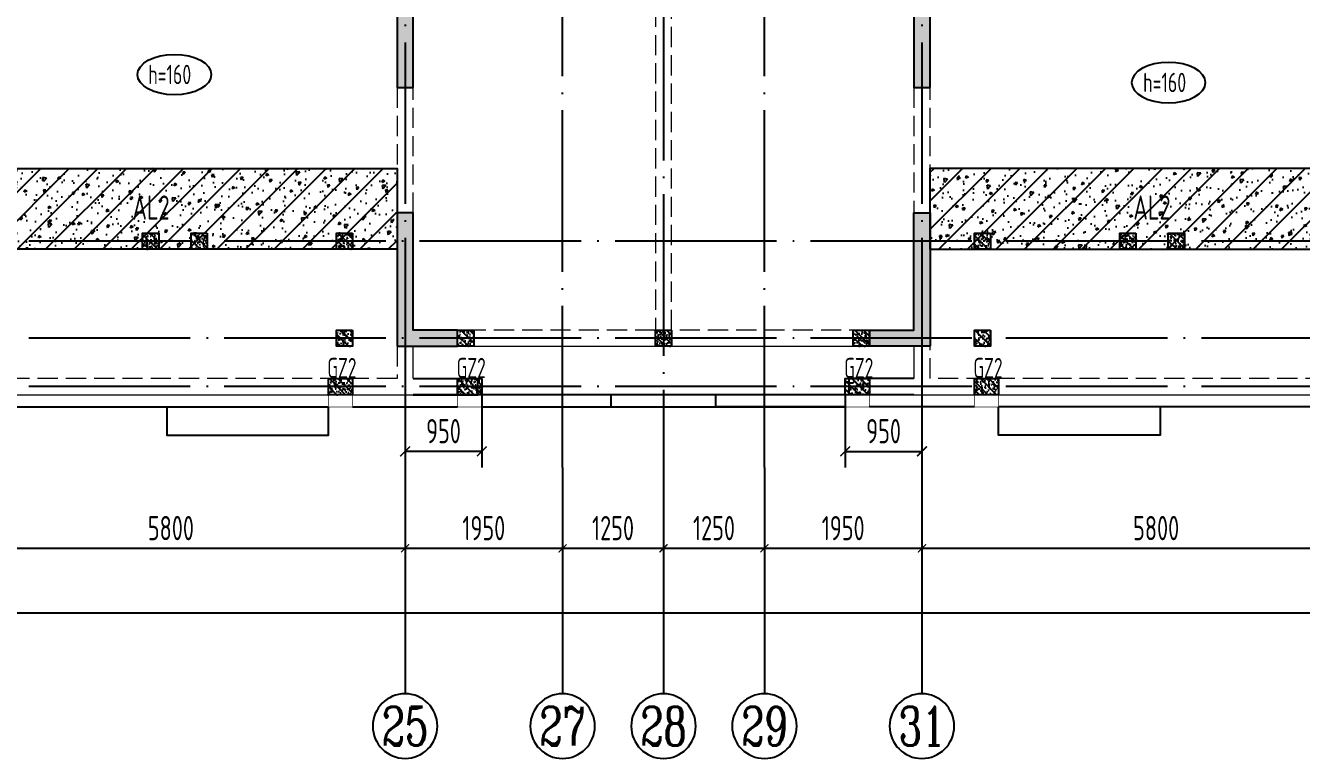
# Model space of a CAD drawing. Extents: x -668857 to 154266, y -275694 to 291306.
# Drawn here: x -196984 to -181184, y 121691 to 130759 of the extents above; entities that cross this region are included whole.
import ezdxf
from ezdxf.enums import TextEntityAlignment as Align

# ---------------------------------------------------------------- set-up
doc = ezdxf.new("R2010")
doc.units = 0
doc.header["$LTSCALE"] = 1000
for name, pattern in [('DASH', [0.35, 0.25, -0.1]), ('DASHED', [0.75, 0.5, -0.25]), ('DOTE', [2.42, 2, -0.2, 0.02, -0.2])]:
    doc.linetypes.add(name, pattern=pattern)
doc.layers.get('0').update_dxf_attribs({"linetype": 'CONTINUOUS'})
doc.layers.get('DEFPOINTS').update_dxf_attribs({"linetype": 'CONTINUOUS'})
for name, color, linetype in [('A-AXIS', 1, 'CONTINUOUS'), ('A-DOTE', 10, 'DOTE'), ('AXIS_NUM', 7, 'CONTINUOUS'), ('BEAM', 4, 'DASHED'), ('BEAM_CON', 4, 'CONTINUOUS'), ('ROOF', 183, 'CONTINUOUS'), ('S-B板标注', 3, 'CONTINUOUS'), ('S-B板边线', 2, 'CONTINUOUS'), ('S-L主梁线', 4, 'DASH'), ('S-Q墙填充', 252, 'CONTINUOUS'), ('S-Q墙实线', 6, 'CONTINUOUS'), ('S-Q墙标注', 3, 'CONTINUOUS'), ('S-Y一般标注', 3, 'CONTINUOUS'), ('S-构造柱', 212, 'CONTINUOUS'), ('S-构造柱编号', 130, 'CONTINUOUS'), ('TEXT', 2, 'CONTINUOUS'), ('看线', 251, 'CONTINUOUS'), ('配箍校核', 34, 'CONTINUOUS')]:
    doc.layers.add(name, color=color, linetype=linetype)
doc.styles.add('TSSD_Axis', font='complex.shx', dxfattribs={"width": 0.7, "bigfont": 'hztxt.shx'})
doc.styles.add('TSSD_DIMENSION', font='Tssdeng.shx', dxfattribs={"width": 0.7, "bigfont": 'tssdchn.shx'})
doc.styles.add('TSSD_REIN', font='tssdeng.shx', dxfattribs={"width": 0.7, "height": 300, "bigfont": 'tssdchn.shx'})
doc.styles.add('结构文字', font='zstxt.shx', dxfattribs={"width": 0.7, "bigfont": 'zshz.shx'})
doc.dimstyles.new('STRUCK', dxfattribs={"dimtxt": 400, "dimasz": 121, "dimexe": 200, "dimexo": 150, "dimgap": 115, "dimtad": 1, "dimdec": 0, "dimdsep": 46, "dimtxsty": '结构文字', "dimblk": 'ARCHTICK', "dimcen": 400, "dimclrd": 3, "dimclre": 3, "dimclrt": 7, "dimadec": 0, "dimazin": 0, "dimtfac": 1, "dimtdec": 0, "dimtix": 1, "dimtmove": 2, "dimatfit": 3, "dimldrblk": '_DIMX', "dimfxl": 0, "dimtolj": 1, "dimtzin": 0, "dimarcsym": 0})
doc.dimstyles.new('TSSD_100_100', dxfattribs={"dimtxt": 300, "dimasz": 100, "dimexe": 100, "dimexo": 250, "dimgap": 100, "dimtad": 1, "dimdec": 0, "dimzin": 0, "dimdsep": 46, "dimtxsty": 'TSSD_DIMENSION', "dimblk": 'ARCHTICK', "dimcen": 0, "dimdle": 100, "dimclrt": 7, "dimadec": 0, "dimazin": 0, "dimtfac": 1, "dimtdec": 0, "dimtix": 1, "dimtmove": 2, "dimatfit": 3, "dimldrblk": 'ARCHTICK', "dimfxl": 0, "dimtolj": 1, "dimtzin": 0, "dimarcsym": 0})

# ---------------------------------------------------------------- blocks, each defined once
blk = doc.blocks.new('_ArchTick')
at = {"color": 0, "linetype": 'ByBlock', "const_width": 0.15}
blk.add_lwpolyline([(-0.5, -0.5), (0.5, 0.5)], dxfattribs=at)
blk = doc.blocks.new('*D123')
at = {"layer": 'DEFPOINTS', "color": 0}
for p in [(33100, 3600), (38900, 3600), (38900, 2600)]:
    blk.add_point(p, dxfattribs=at)
at = {"layer": 'S-Y一般标注', "color": 0, "lineweight": -2}
for p, q in [((33100, 3350), (33100, 2500)), ((38900, 3350), (38900, 2500)), ((33000, 2600), (39000, 2600))]:
    blk.add_line(p, q, dxfattribs=at)
at = {"layer": 'S-Y一般标注', "color": 0, "lineweight": -2, "xscale": 100, "yscale": 100, "zscale": 100, "rotation": 180}
blk.add_blockref('_ArchTick', (33100, 2600), dxfattribs=at)
at = {"layer": 'S-Y一般标注', "color": 0, "lineweight": -2, "xscale": 100, "yscale": 100, "zscale": 100}
blk.add_blockref('_ArchTick', (38900, 2600), dxfattribs=at)
at = {"layer": 'S-Y一般标注', "color": 7, "insert": (36000, 2850), "char_height": 300, "attachment_point": 5, "style": 'TSSD_DIMENSION'}
blk.add_mtext('\\A1;5800', dxfattribs=at)
blk = doc.blocks.new('ts_axno')
at = {"color": 0, "linetype": 'ByBlock', "lineweight": -2}
blk.add_circle((0, 0), 0.5, dxfattribs=at)
at = {"color": 0, "linetype": 'ByBlock', "lineweight": -2, "style": 'TSSD_Axis', "width": 0.7}
blk.add_attdef('A', text='', height=0.6, dxfattribs=at).set_placement((0, 0), align=Align.MIDDLE_CENTER)
blk = doc.blocks.new('*D124')
at = {"layer": 'DEFPOINTS', "color": 0}
for p in [(43350, 3600), (45300, 3600), (45300, 2600)]:
    blk.add_point(p, dxfattribs=at)
at = {"layer": 'S-Y一般标注', "color": 0, "lineweight": -2}
for p, q in [((43350, 3350), (43350, 2500)), ((45300, 3350), (45300, 2500)), ((43250, 2600), (45400, 2600))]:
    blk.add_line(p, q, dxfattribs=at)
at = {"layer": 'S-Y一般标注', "color": 0, "lineweight": -2, "xscale": 100, "yscale": 100, "zscale": 100, "rotation": 180}
blk.add_blockref('_ArchTick', (43350, 2600), dxfattribs=at)
at = {"layer": 'S-Y一般标注', "color": 0, "lineweight": -2, "xscale": 100, "yscale": 100, "zscale": 100}
blk.add_blockref('_ArchTick', (45300, 2600), dxfattribs=at)
at = {"layer": 'S-Y一般标注', "color": 7, "insert": (44325, 2850), "char_height": 300, "attachment_point": 5, "style": 'TSSD_DIMENSION'}
blk.add_mtext('\\A1;1950', dxfattribs=at)
blk = doc.blocks.new('*D125')
at = {"layer": 'DEFPOINTS', "color": 0}
for p in [(45300, 3600), (51100, 3600), (51100, 2600)]:
    blk.add_point(p, dxfattribs=at)
at = {"layer": 'S-Y一般标注', "color": 0, "lineweight": -2}
for p, q in [((45300, 3350), (45300, 2500)), ((51100, 3350), (51100, 2500)), ((45200, 2600), (51200, 2600))]:
    blk.add_line(p, q, dxfattribs=at)
at = {"layer": 'S-Y一般标注', "color": 0, "lineweight": -2, "xscale": 100, "yscale": 100, "zscale": 100, "rotation": 180}
blk.add_blockref('_ArchTick', (45300, 2600), dxfattribs=at)
at = {"layer": 'S-Y一般标注', "color": 0, "lineweight": -2, "xscale": 100, "yscale": 100, "zscale": 100}
blk.add_blockref('_ArchTick', (51100, 2600), dxfattribs=at)
at = {"layer": 'S-Y一般标注', "color": 7, "insert": (48200, 2850), "char_height": 300, "attachment_point": 5, "style": 'TSSD_DIMENSION'}
blk.add_mtext('\\A1;5800', dxfattribs=at)
blk = doc.blocks.new('*D128')
at = {"layer": 'DEFPOINTS', "color": 0}
for p in [(4600, 3600), (54600, 3600), (54600, 1800)]:
    blk.add_point(p, dxfattribs=at)
at = {"layer": 'S-Y一般标注', "color": 0, "lineweight": -2}
for p, q in [((4600, 3350), (4600, 1700)), ((54600, 3350), (54600, 1700)), ((4500, 1800), (54700, 1800))]:
    blk.add_line(p, q, dxfattribs=at)
at = {"layer": 'S-Y一般标注', "color": 0, "lineweight": -2, "xscale": 100, "yscale": 100, "zscale": 100, "rotation": 180}
blk.add_blockref('_ArchTick', (4600, 1800), dxfattribs=at)
at = {"layer": 'S-Y一般标注', "color": 0, "lineweight": -2, "xscale": 100, "yscale": 100, "zscale": 100}
blk.add_blockref('_ArchTick', (54600, 1800), dxfattribs=at)
at = {"layer": 'S-Y一般标注', "color": 7, "insert": (29600, 2050), "char_height": 300, "attachment_point": 5, "style": 'TSSD_DIMENSION'}
blk.add_mtext('\\A1;50000', dxfattribs=at)
blk = doc.blocks.new('*D132')
at = {"layer": 'DEFPOINTS', "color": 0}
for p in [(38900, 3600), (40850, 3600), (40850, 2600)]:
    blk.add_point(p, dxfattribs=at)
at = {"layer": 'S-Y一般标注', "color": 0, "lineweight": -2}
for p, q in [((38900, 3350), (38900, 2500)), ((40850, 3350), (40850, 2500)), ((38800, 2600), (40950, 2600))]:
    blk.add_line(p, q, dxfattribs=at)
at = {"layer": 'S-Y一般标注', "color": 0, "lineweight": -2, "xscale": 100, "yscale": 100, "zscale": 100, "rotation": 180}
blk.add_blockref('_ArchTick', (38900, 2600), dxfattribs=at)
at = {"layer": 'S-Y一般标注', "color": 0, "lineweight": -2, "xscale": 100, "yscale": 100, "zscale": 100}
blk.add_blockref('_ArchTick', (40850, 2600), dxfattribs=at)
at = {"layer": 'S-Y一般标注', "color": 7, "insert": (39875, 2850), "char_height": 300, "attachment_point": 5, "style": 'TSSD_DIMENSION'}
blk.add_mtext('\\A1;1950', dxfattribs=at)
blk = doc.blocks.new('*D149')
at = {"layer": 'DEFPOINTS', "color": 0}
for p in [(40850, 3600), (42100, 3600), (42100, 2600)]:
    blk.add_point(p, dxfattribs=at)
at = {"layer": 'S-Y一般标注', "color": 0, "lineweight": -2}
for p, q in [((40850, 3350), (40850, 2500)), ((42100, 3350), (42100, 2500)), ((40750, 2600), (42200, 2600))]:
    blk.add_line(p, q, dxfattribs=at)
at = {"layer": 'S-Y一般标注', "color": 0, "lineweight": -2, "xscale": 100, "yscale": 100, "zscale": 100, "rotation": 180}
blk.add_blockref('_ArchTick', (40850, 2600), dxfattribs=at)
at = {"layer": 'S-Y一般标注', "color": 0, "lineweight": -2, "xscale": 100, "yscale": 100, "zscale": 100}
blk.add_blockref('_ArchTick', (42100, 2600), dxfattribs=at)
at = {"layer": 'S-Y一般标注', "color": 7, "insert": (41475, 2850), "char_height": 300, "attachment_point": 5, "style": 'TSSD_DIMENSION'}
blk.add_mtext('\\A1;1250', dxfattribs=at)
blk = doc.blocks.new('*D150')
at = {"layer": 'DEFPOINTS', "color": 0}
for p in [(42100, 3600), (43350, 3600), (43350, 2600)]:
    blk.add_point(p, dxfattribs=at)
at = {"layer": 'S-Y一般标注', "color": 0, "lineweight": -2}
for p, q in [((42100, 3350), (42100, 2500)), ((43350, 3350), (43350, 2500)), ((42000, 2600), (43450, 2600))]:
    blk.add_line(p, q, dxfattribs=at)
at = {"layer": 'S-Y一般标注', "color": 0, "lineweight": -2, "xscale": 100, "yscale": 100, "zscale": 100, "rotation": 180}
blk.add_blockref('_ArchTick', (42100, 2600), dxfattribs=at)
at = {"layer": 'S-Y一般标注', "color": 0, "lineweight": -2, "xscale": 100, "yscale": 100, "zscale": 100}
blk.add_blockref('_ArchTick', (43350, 2600), dxfattribs=at)
at = {"layer": 'S-Y一般标注', "color": 7, "insert": (42725, 2850), "char_height": 300, "attachment_point": 5, "style": 'TSSD_DIMENSION'}
blk.add_mtext('\\A1;1250', dxfattribs=at)
blk = doc.blocks.new('20210729.03492876')
at = {"color": 30, "const_width": 8}
for points in [[(33650, 500), (33650, 350), (33950, 350), (33950, 500)], [(35250, 500), (35250, 350), (35550, 350), (35550, 500)], [(40350, 500), (40350, 350), (40050, 350), (40050, 500)], [(41950, 500), (41950, 350), (41650, 350), (41650, 500)]]:
    blk.add_lwpolyline(points, dxfattribs=at)
at = {"layer": '看线', "color": 202, "ltscale": 0.5}
for points in [[(35550, 500), (35550, 350), (37150, 350), (37150, 500)], [(40050, 500), (40050, 350), (38450, 350), (38450, 500)], [(29000, 350), (33650, 350)], [(31650, 350), (31650, 0), (33650, 0), (33650, 350)], [(33950, 350), (35250, 350)], [(35550, 350), (40050, 350)], [(41650, 350), (40350, 350)], [(43950, 350), (43950, 0), (41950, 0), (41950, 350)], [(46600, 350), (41950, 350)]]:
    blk.add_lwpolyline(points, dxfattribs=at)
blk = doc.blocks.new('20210729.04150611')
at = {"layer": 'S-B板边线'}
blk.add_lwpolyline([(9045, -31892), (9045, -31892), (2845, -31892)], dxfattribs=at)
blk = doc.blocks.new('20210807.15313138')
at = {"layer": 'S-Q墙填充'}
h = blk.add_hatch(color=252, dxfattribs=at)
h.dxf.hatch_style = 1
h.paths.add_polyline_path([(95416, 60640), (95416, 61840), (95216, 61840), (95216, 60640)])
h = blk.add_hatch(color=252, dxfattribs=at)
h.dxf.hatch_style = 1
h.paths.add_polyline_path([(101816, 60640), (101816, 61840), (101616, 61840), (101616, 60640)])
h = blk.add_hatch(color=252, dxfattribs=at)
h.dxf.hatch_style = 1
h.paths.add_polyline_path([(95216, 57440), (95966, 57440), (95966, 57640), (95416, 57640), (95416, 59090), (95216, 59090)])
h = blk.add_hatch(color=252, dxfattribs=at)
h.dxf.hatch_style = 1
h.paths.add_polyline_path([(101816, 57440), (101066, 57440), (101066, 57640), (101616, 57640), (101616, 58740), (101616, 59090), (101816, 59090), (101816, 58740)])
at = {"layer": 'BEAM_CON'}
for p, q in [((95416, 57040), (96216, 57040)), ((96216, 56840), (96216, 57040)), ((101616, 57040), (100816, 57040)), ((100816, 56840), (100816, 57040)), ((95416, 56840), (96216, 56840)), ((101616, 56840), (100816, 56840))]:
    blk.add_line(p, q, dxfattribs=at)
at = {"layer": 'S-L主梁线', "linetype": 'DASH', "lineweight": 18}
for p, q in [((98416, 61640), (98416, 57640)), ((98616, 57640), (98616, 61640)), ((95216, 60640), (95216, 59090)), ((95416, 59090), (95416, 60640)), ((101616, 60640), (101616, 59090)), ((101816, 59090), (101816, 60640)), ((98416, 57640), (95966, 57640)), ((101066, 57640), (98616, 57640)), ((95216, 57440), (95216, 57040)), ((101816, 57040), (101816, 57440)), ((95216, 57040), (89616, 57040)), ((107416, 57040), (101816, 57040))]:
    blk.add_line(p, q, dxfattribs=at)
at = {"layer": 'S-L主梁线', "linetype": 'ByBlock', "lineweight": 18}
for p, q in [((95416, 57040), (95416, 57440)), ((95966, 57440), (98516, 57440)), ((98516, 57440), (101066, 57440)), ((101616, 57440), (101616, 57040)), ((89416, 56840), (95416, 56840)), ((101616, 56840), (107616, 56840))]:
    blk.add_line(p, q, dxfattribs=at)
at = {"layer": 'S-Q墙实线'}
for points in [[(95416, 60640), (95416, 61840), (95216, 61840), (95216, 60640)], [(101816, 60640), (101816, 61840), (101616, 61840), (101616, 60640)], [(95216, 57440), (95966, 57440), (95966, 57640), (95416, 57640), (95416, 59090), (95216, 59090)], [(101816, 57440), (101066, 57440), (101066, 57640), (101616, 57640), (101616, 58740), (101616, 59090), (101816, 59090), (101816, 58740)]]:
    blk.add_lwpolyline(points, close=True, dxfattribs=at)
blk = doc.blocks.new('20210730.02141516')
at = {"layer": 'S-构造柱'}
h = blk.add_hatch(dxfattribs=at)
h.set_pattern_fill('ARMORED', color=256, scale=15, angle=-90, style=0)
h.set_pattern_definition([(320, (-154189.41, 3278673.45), (-9.4128202, -107.5890274), [11.25, -123.75]), (265, (-154189.41, 3278673.45), (112.82882, 20.8127), [9, -99]), (10.4514, (-154190.19, 3278664.49), (103.4159313, -86.7764073), [9.5610285, -105.1713168]), (316.1842, (-154159.41, 3278673.45), (-24.827852, -160.0861573), [16.875, -185.625]), (6.6356, (-154161.48, 3278660.11), (146.117681, -140.199406), [14.341543, -157.75695]), (261.1842, (-154159.41, 3278673.45), (146.11779, -140.199292), [13.5, -148.5]), (291, (-154166.91, 3278658.45), (-60.3928336, -89.5360578), [11.25, -123.75]), (236, (-154166.91, 3278658.45), (108.7725068, -36.4972998), [9, -99]), (341.4514, (-154171.94, 3278650.99), (48.3795745, -126.0333943), [9.5610285, -105.1713168]), (307.5, (-154189.41, 3278673.454), (49.93407807, -1.8239783), [0, -97.8, 0, -100.5, 0, -99.375]), (277.5, (-154189.41, 3278673.454), (59.1617568, -39.4604306), [0, -57.3, 0, -95.55, 0, -37.875]), (237.5, (-154189.41, 3278706.904), (-3.38323076, -80.07336543), [0, -37.5, 0, -117, 0, -155.25]), (227.5, (-154189.41, 3278721.904), (15.0157473, -87.4779254), [0, -48.75, 0, -77.7, 0, -110.25]), (315, (-154189.41, 3278673.454), (53.0330086, 53.0330086), [])])
h.paths.add_polyline_path([(200, 200), (200, 0), (0, 0), (0, 200)])
blk.add_lwpolyline([(200, 200), (200, 0), (0, 0), (0, 200)], close=True, dxfattribs=at)
blk = doc.blocks.new('20210809.18224761')
at = {"layer": 'S-构造柱'}
h = blk.add_hatch(dxfattribs=at)
h.set_pattern_fill('ARMORED', color=256, scale=15, angle=-90, style=0)
h.set_pattern_definition([(320, (-154189.41, 3278673.45), (-9.4128202, -107.5890274), [11.25, -123.75]), (265, (-154189.41, 3278673.45), (112.82882, 20.8127), [9, -99]), (10.4514, (-154190.19, 3278664.49), (103.4159313, -86.7764073), [9.5610285, -105.1713168]), (316.1842, (-154159.41, 3278673.45), (-24.827852, -160.0861573), [16.875, -185.625]), (6.6356, (-154161.48, 3278660.11), (146.117681, -140.199406), [14.341543, -157.75695]), (261.1842, (-154159.41, 3278673.45), (146.11779, -140.199292), [13.5, -148.5]), (291, (-154166.91, 3278658.45), (-60.3928336, -89.5360578), [11.25, -123.75]), (236, (-154166.91, 3278658.45), (108.7725068, -36.4972998), [9, -99]), (341.4514, (-154171.94, 3278650.99), (48.3795745, -126.0333943), [9.5610285, -105.1713168]), (307.5, (-154189.41, 3278673.454), (49.93407807, -1.8239783), [0, -97.8, 0, -100.5, 0, -99.375]), (277.5, (-154189.41, 3278673.454), (59.1617568, -39.4604306), [0, -57.3, 0, -95.55, 0, -37.875]), (237.5, (-154189.41, 3278706.904), (-3.38323076, -80.07336543), [0, -37.5, 0, -117, 0, -155.25]), (227.5, (-154189.41, 3278721.904), (15.0157473, -87.4779254), [0, -48.75, 0, -77.7, 0, -110.25]), (315, (-154189.41, 3278673.454), (53.0330086, 53.0330086), [])])
h.paths.add_polyline_path([(300, 200), (300, 0), (0, 0), (0, 200)])
blk.add_lwpolyline([(300, 200), (300, 0), (0, 0), (0, 200)], close=True, dxfattribs=at)
blk = doc.blocks.new('20210809.18235135')
at = {"layer": '配箍校核'}
blk.add_blockref('20210809.18224761', (12, 0), dxfattribs=at)
at = {"layer": 'S-构造柱编号', "color": 2, "linetype": 'ByBlock', "style": 'TSSD_REIN', "width": 0.65}
blk.add_text('GZ2', height=250, dxfattribs=at).set_placement((0, 206, 0))
blk = doc.blocks.new('20210809.18285270')
at = {"layer": 'ROOF'}
for p in [(31150, 1800), (31750, 1800), (33550, 1800), (41450, 1800), (43250, 1800), (43850, 1800), (35050, 600), (39950, 600)]:
    blk.add_blockref('20210730.02141516', p, dxfattribs=at)
at = {"layer": 'ROOF', "rotation": 359.9999999538236}
for p in [(33550, 600), (37500, 600), (41450, 600)]:
    blk.add_blockref('20210730.02141516', p, dxfattribs=at)
at = {"layer": '配箍校核'}
for p in [(33438, 0), (35039, 0), (39838, 0), (41438, 0)]:
    blk.add_blockref('20210809.18235135', p, dxfattribs=at)
blk = doc.blocks.new('*D960')
at = {"layer": 'DEFPOINTS', "color": 0}
for p in [(-186834, 126291), (-185884, 126291), (-185884, 125491)]:
    blk.add_point(p, dxfattribs=at)
at = {"layer": 'S-Q墙标注', "color": 3, "lineweight": -2}
for p, q in [((-186834, 126141), (-186834, 125291)), ((-185884, 126141), (-185884, 125291)), ((-186834, 125491), (-185884, 125491))]:
    blk.add_line(p, q, dxfattribs=at)
at = {"layer": 'S-Q墙标注', "color": 3, "lineweight": -2, "xscale": 121, "yscale": 121, "zscale": 121, "rotation": 180}
blk.add_blockref('_ArchTick', (-186834, 125491), dxfattribs=at)
at = {"layer": 'S-Q墙标注', "color": 3, "lineweight": -2, "xscale": 121, "yscale": 121, "zscale": 121}
blk.add_blockref('_ArchTick', (-185884, 125491), dxfattribs=at)
at = {"layer": 'S-Q墙标注', "color": 7, "insert": (-186359, 125741), "char_height": 300, "attachment_point": 5, "style": 'TSSD_REIN'}
blk.add_mtext('\\A1;950', dxfattribs=at)
blk = doc.blocks.new('_DIMX')
blk.add_line((-150, 0), (150, 0))
at = {"const_width": 50}
blk.add_lwpolyline([(-70, -70), (70, 70)], dxfattribs=at)
blk = doc.blocks.new('*D970')
at = {"layer": 'DEFPOINTS', "color": 0}
for p in [(-192284, 126291), (-191334, 126291), (-192284, 125491)]:
    blk.add_point(p, dxfattribs=at)
at = {"layer": 'S-Q墙标注', "color": 3, "lineweight": -2}
for p, q in [((-192284, 126141), (-192284, 125291)), ((-191334, 126141), (-191334, 125291)), ((-191334, 125491), (-192284, 125491))]:
    blk.add_line(p, q, dxfattribs=at)
at = {"layer": 'S-Q墙标注', "color": 3, "lineweight": -2, "xscale": 121, "yscale": 121, "zscale": 121, "rotation": 180}
blk.add_blockref('_ArchTick', (-192284, 125491), dxfattribs=at)
at = {"layer": 'S-Q墙标注', "color": 3, "lineweight": -2, "xscale": 121, "yscale": 121, "zscale": 121}
blk.add_blockref('_ArchTick', (-191334, 125491), dxfattribs=at)
at = {"layer": 'S-Q墙标注', "color": 7, "insert": (-191809, 125741), "char_height": 300, "attachment_point": 5, "style": 'TSSD_REIN'}
blk.add_mtext('\\A1;950', dxfattribs=at)
blk = doc.blocks.new('20210726.16350016')
at = {"layer": 'A-AXIS'}
for p, q in [((38900, 3600.1), (38900, 800.1)), ((40850, 3600), (40850, 800)), ((42100, 3600), (42100, 800)), ((43350, 3600), (43350, 800)), ((45300, 3600), (45300, 800))]:
    blk.add_line(p, q, dxfattribs=at)
at = {"layer": 'A-DOTE'}
for p, q in [((38900.2, 13700), (38900, 3600)), ((45299.8, 13700), (45300, 3600)), ((40850, 3600), (40850, 11500)), ((43350, 3600), (43350, 11500)), ((42100, 9400), (42100, 3600)), ((55600, 6400), (3600, 6400)), ((55600, 5200), (3600, 5200)), ((55600, 4600), (3600, 4600))]:
    blk.add_line(p, q, dxfattribs=at)
at = {"layer": 'A-AXIS'}
ref = blk.add_blockref('ts_axno', (38900, 400.1), dxfattribs=dict(at, xscale=-800, yscale=800, zscale=800, rotation=180))
ref.add_attrib('17', '25', dxfattribs={"layer": 'AXIS_NUM', "height": 480, "style": 'TSSD_Axis', "width": 0.7}).set_placement((38900, 400.1), align=Align.MIDDLE_CENTER)
ref = blk.add_blockref('ts_axno', (40850, 400), dxfattribs=dict(at, xscale=-800, yscale=800, zscale=800, rotation=180))
ref.add_attrib('19', '27', dxfattribs={"layer": 'AXIS_NUM', "height": 480, "style": 'TSSD_Axis', "width": 0.7}).set_placement((40850, 400), align=Align.MIDDLE_CENTER)
ref = blk.add_blockref('ts_axno', (42100, 400), dxfattribs=dict(at, xscale=-800, yscale=800, zscale=800, rotation=180))
ref.add_attrib('19', '28', dxfattribs={"layer": 'AXIS_NUM', "height": 480, "style": 'TSSD_Axis', "width": 0.7}).set_placement((42100, 400), align=Align.MIDDLE_CENTER)
ref = blk.add_blockref('ts_axno', (43350, 400), dxfattribs=dict(at, xscale=-800, yscale=800, zscale=800, rotation=180))
ref.add_attrib('19', '29', dxfattribs={"layer": 'AXIS_NUM', "height": 480, "style": 'TSSD_Axis', "width": 0.7}).set_placement((43350, 400), align=Align.MIDDLE_CENTER)
ref = blk.add_blockref('ts_axno', (45300, 400), dxfattribs=dict(at, xscale=-800, yscale=800, zscale=800, rotation=180))
ref.add_attrib('19', '31', dxfattribs={"layer": 'AXIS_NUM', "height": 480, "style": 'TSSD_Axis', "width": 0.7}).set_placement((45300, 400), align=Align.MIDDLE_CENTER)
at = {"layer": 'S-Y一般标注'}
for base, p1, p2, picture, middle in [((54600, 1800), (4600, 3600), (54600, 3600), '*D128', (29600, 2050)), ((38900, 2600.1), (33100, 3600), (38900, 3600.1), '*D123', (36000, 2850.1)), ((40850, 2600.1), (38900, 3600.1), (40850, 3600.1), '*D132', (39875, 2850.1)), ((42100, 2600.1), (40850, 3600.1), (42100, 3600.1), '*D149', (41475, 2850.1)), ((43350, 2600.1), (42100, 3600.1), (43350, 3600.1), '*D150', (42725, 2850.1)), ((45300, 2600.1), (43350, 3600.1), (45300, 3600.1), '*D124', (44325, 2850.1)), ((51100, 2600), (45300, 3600), (51100, 3600), '*D125', (48200, 2850))]:
    dim = blk.add_linear_dim(base=base, p1=p1, p2=p2, dimstyle='TSSD_100_100', dxfattribs=at)
    dim.commit()
    dim.dimension.update_dxf_attribs({"geometry": picture, "text_midpoint": middle})

msp = doc.modelspace()

# ---------------------------------------------------------------- hatches: boundary and pattern name
at = {"layer": 'BEAM', "linetype": 'ByBlock'}
h = msp.add_hatch(dxfattribs=at)
h.set_pattern_fill('ARMORED', color=252, scale=50, angle=180, style=0)
h.set_pattern_definition([(230, (-415655.55, 2042412.73), (-358.63009, 31.376067), [37.5, -412.5]), (175, (-415655.55, 2042412.73), (69.37567, -376.09607), [30, -330]), (280.4514, (-415685.43, 2042415.35), (-289.25469, -344.71977), [31.870095, -350.571056]), (226.1842, (-415655.55, 2042312.73), (-533.62052, 82.75951), [56.25, -618.75]), (276.6356, (-415700, 2042319.63), (-467.33135, -487.05894), [47.80514, -525.8565]), (171.1842, (-415655.55, 2042312.73), (-467.33097, -487.0593), [45, -495]), (201, (-415705.55, 2042337.73), (-298.453526, 201.309445), [37.5, -412.5]), (146, (-415705.55, 2042337.73), (-121.657666, -362.57502), [30, -330]), (251.4514, (-415730.4, 2042354.5), (-420.111314, -161.26525), [31.870095, -350.571056]), (217.5, (-415655.55, 2042412.73), (-6.079928, -166.446927), [0, -326, 0, -335, 0, -331.25]), (187.5, (-415655.55, 2042412.73), (-131.534769, -197.205856), [0, -191, 0, -318.5, 0, -126.25]), (147.5, (-415544.05, 2042412.73), (-266.911218, 11.277436), [0, -125, 0, -390, 0, -517.5]), (137.5, (-415494.05, 2042412.73), (-291.593085, -50.05249), [0, -162.5, 0, -259, 0, -367.5]), (225, (-415655.55, 2042412.73), (176.776695, -176.776695), [])])
h.paths.add_polyline_path([(-192384.41, 127991.43), (-197984.41, 127991.43), (-197984.41, 128991.43), (-192384.41, 128991.43)])
h = msp.add_hatch(dxfattribs=at)
h.set_pattern_fill('ARMORED', color=252, scale=50, angle=180, style=0)
h.set_pattern_definition([(230, (-440655.55, 2042412.73), (-358.63009, 31.376067), [37.5, -412.5]), (175, (-440655.55, 2042412.73), (69.37567, -376.09607), [30, -330]), (280.4514, (-440685.43, 2042415.35), (-289.25469, -344.71977), [31.870095, -350.571056]), (226.1842, (-440655.55, 2042312.73), (-533.62052, 82.75951), [56.25, -618.75]), (276.6356, (-440700, 2042319.63), (-467.33135, -487.05894), [47.80514, -525.8565]), (171.1842, (-440655.55, 2042312.73), (-467.33097, -487.0593), [45, -495]), (201, (-440705.55, 2042337.73), (-298.453526, 201.309445), [37.5, -412.5]), (146, (-440705.55, 2042337.73), (-121.657666, -362.57502), [30, -330]), (251.4514, (-440730.4, 2042354.5), (-420.111314, -161.26525), [31.870095, -350.571056]), (217.5, (-440655.55, 2042412.73), (-6.079928, -166.446927), [0, -326, 0, -335, 0, -331.25]), (187.5, (-440655.55, 2042412.73), (-131.534769, -197.205856), [0, -191, 0, -318.5, 0, -126.25]), (147.5, (-440544.05, 2042412.73), (-266.911218, 11.277436), [0, -125, 0, -390, 0, -517.5]), (137.5, (-440494.05, 2042412.73), (-291.593085, -50.05249), [0, -162.5, 0, -259, 0, -367.5]), (225, (-440655.55, 2042412.73), (176.776695, -176.776695), [])])
h.paths.add_polyline_path([(-185784.43, 127991.43), (-180184.43, 127991.43), (-180184.43, 128991.43), (-185784.43, 128991.43)])

# ---------------------------------------------------------------- linework, layer by layer
for points in [[(-192384.41, 127991.43), (-197984.41, 127991.43), (-197984.41, 128991.43), (-192384.41, 128991.43)], [(-185784.43, 127991.43), (-180184.43, 127991.43), (-180184.43, 128991.43), (-185784.43, 128991.43)]]:
    msp.add_lwpolyline(points, close=True, dxfattribs=at)
at = {"layer": 'S-B板标注'}
msp.add_ellipse((-195141.1, 130152.06), major_axis=(-457.33, 0), ratio=0.54724159, dxfattribs=at)
at = {"layer": 'S-B板标注', "extrusion": (0, 0, -1)}
msp.add_ellipse((-182830.59, 130053.26), major_axis=(457.33, -0.02), ratio=0.54724159, dxfattribs=at)

# ---------------------------------------------------------------- block references
msp.add_blockref('20210729.03492876', (-226884.42, 125691.43))
at = {"layer": 'A-DOTE'}
msp.add_blockref('20210726.16350016', (-231184.42, 121691.38), dxfattribs=at)
at = {"layer": 'S-B板边线'}
msp.add_blockref('20210729.04150611', (-195029.07, 158083.97), dxfattribs=at)
at = {"layer": 'S-Q墙填充'}
msp.add_blockref('20210807.15313138', (-287600.06, 69351.89), dxfattribs=at)
at = {"layer": '配箍校核'}
msp.add_blockref('20210809.18285270', (-226684.44, 126191.27), dxfattribs=at)

# ---------------------------------------------------------------- texts
at = {"layer": 'S-B板标注', "color": 7, "style": 'TSSD_REIN', "width": 0.7}
msp.add_text('h=160', height=240, dxfattribs=at).set_placement((-195465.79, 130033.91))
msp.add_text('h=160', height=240, rotation=359.997282, dxfattribs=at).set_placement((-183145.59, 129935.13))
at = {"layer": 'TEXT', "color": 1, "style": 'TSSD_REIN', "width": 0.7}
for p in [(-195199.69, 128357.55, 0), (-182805.83, 128357.55, 0)]:
    msp.add_text('AL2', height=300, dxfattribs=at).set_placement(p, align=Align.RIGHT)

# ---------------------------------------------------------------- dimensions: what is measured, and where the dimension line sits
at = {"layer": 'S-Q墙标注'}
dim = msp.add_linear_dim(base=(-192284.4, 125491.29), p1=(-191334.38, 126291.29), p2=(-192284.4, 126291.29), angle=180, dimstyle='STRUCK', override={"dimtxt": 300, "dimgap": 100, "dimtxsty": 'TSSD_REIN'}, dxfattribs=at)
dim.commit()
dim.dimension.update_dxf_attribs({"geometry": '*D970', "text_midpoint": (-191809.39, 125741.29)})
dim = msp.add_linear_dim(base=(-185884.44, 125491.43), p1=(-186834.46, 126291.43), p2=(-185884.44, 126291.43), dimstyle='STRUCK', override={"dimtxt": 300, "dimgap": 100, "dimtxsty": 'TSSD_REIN'}, dxfattribs=at)
dim.commit()
dim.dimension.update_dxf_attribs({"geometry": '*D960', "text_midpoint": (-186359.45, 125741.43)})

doc.saveas('drawing.dxf')
